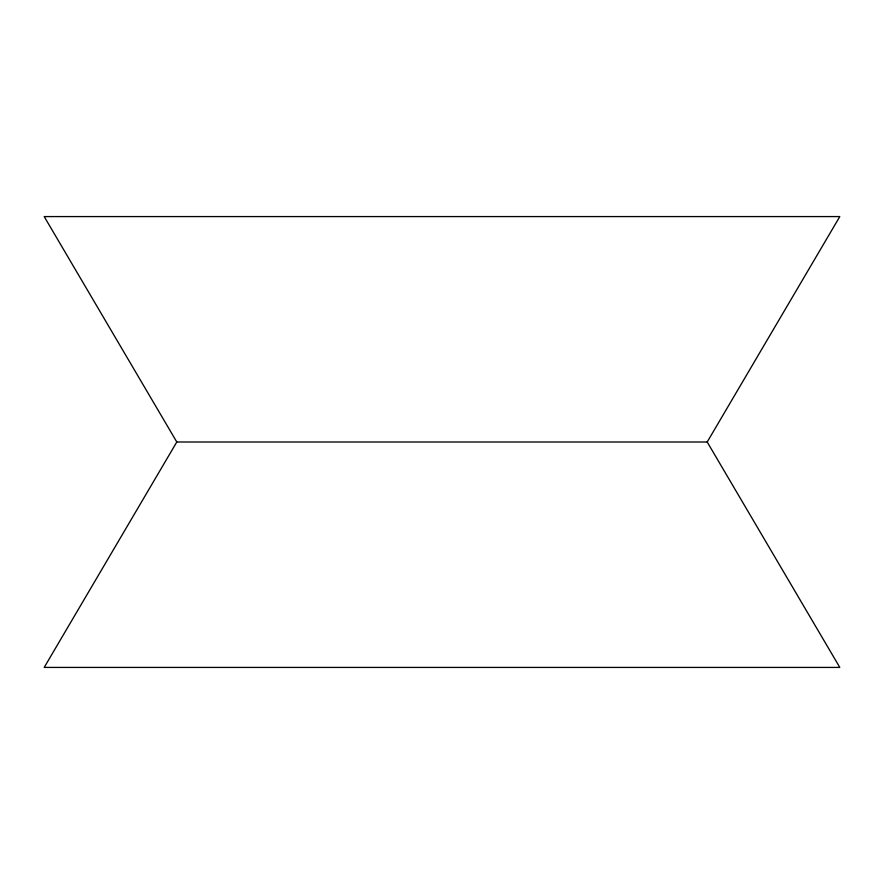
<?xml version="1.0" encoding="UTF-8"?>
<svg xmlns="http://www.w3.org/2000/svg" width="884" height="884" viewBox="0 0 884 884"><rect width="100%" height="100%" fill="white"/><g stroke="black" fill="none" stroke-linecap="round" stroke-linejoin="round"><path stroke-width="1.33" d="M176.8 442L44.2 667.42L839.8 667.42L707.2 442L176.8 442L44.2 216.58L839.8 216.58L707.2 442"/></g></svg>
